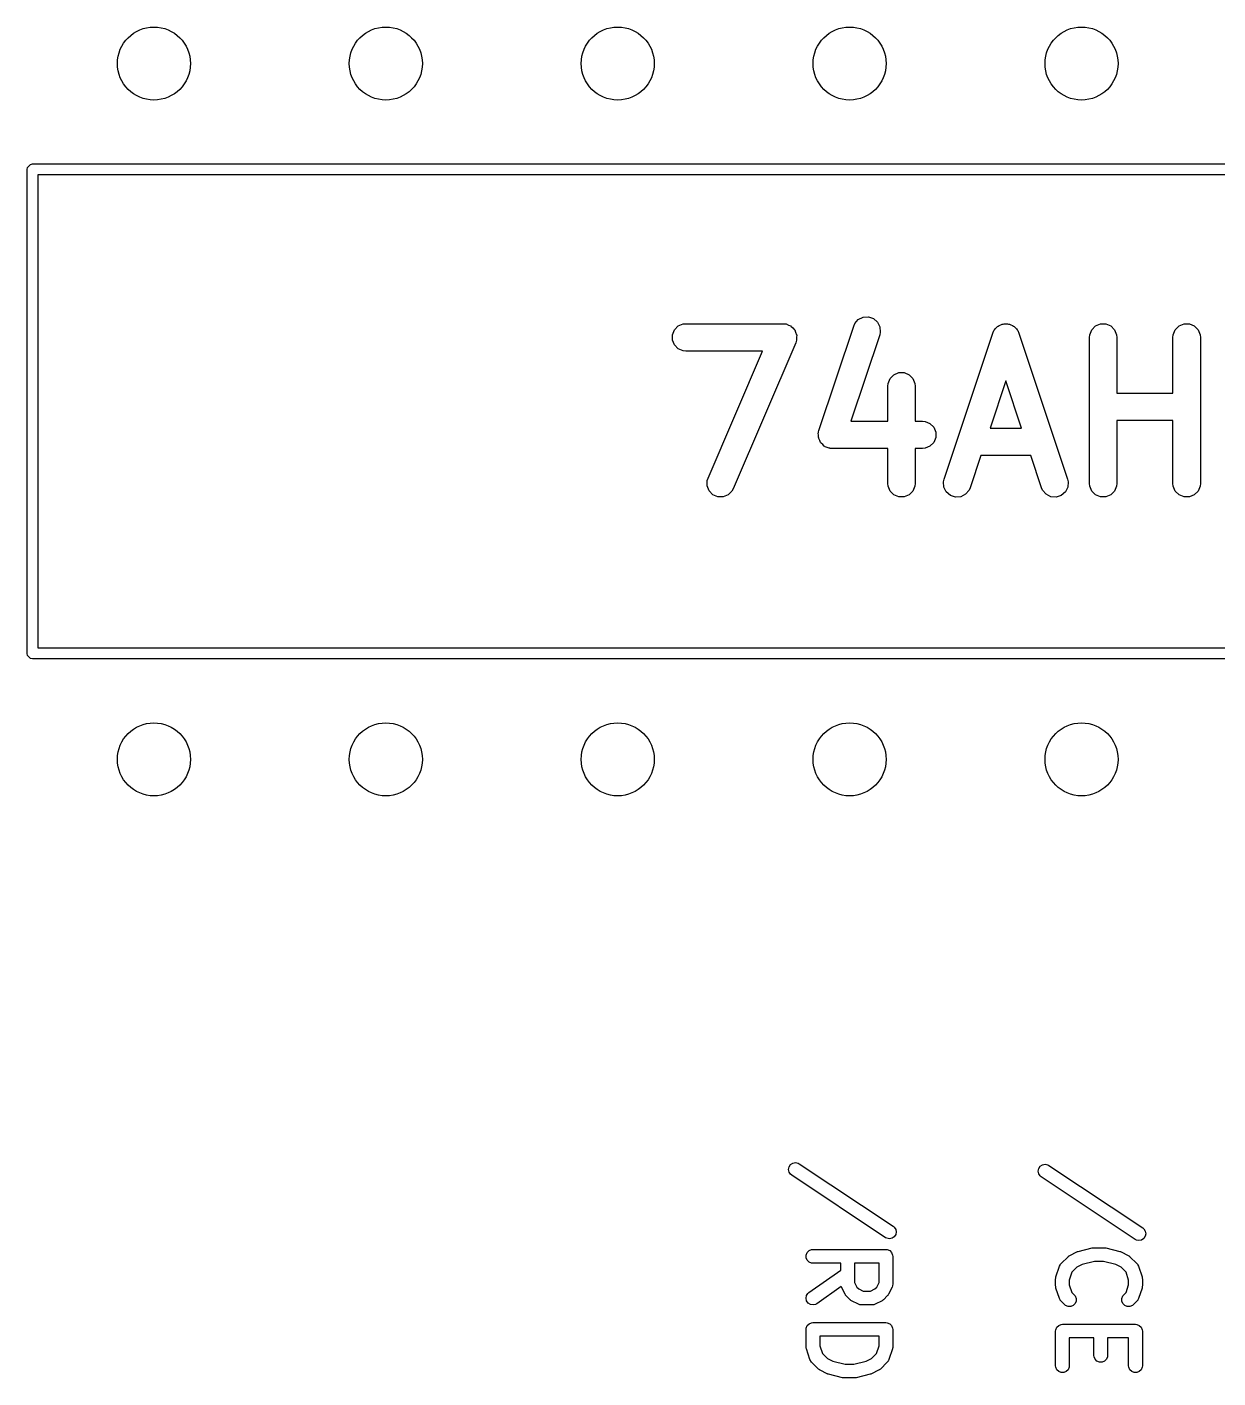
# Model space of a CAD drawing. Extents: x 90.4 to 161.7, y -143.1 to -81.8.
# Drawn here: x 120.91 to 133.95, y -111.05 to -96.25 of the extents above; entities that cross this region are included whole.
import ezdxf

# ---------------------------------------------------------------- set-up
doc = ezdxf.new("R2010")
doc.units = 0
doc.layers.add('BLACK', color=7, linetype='CONTINUOUS')

msp = doc.modelspace()

# ---------------------------------------------------------------- linework, layer by layer
at = {"layer": 'BLACK', "linetype": 'CONTINUOUS'}
for p, q in [((120.905761, -97.810136), (120.910328, -97.787175)), ((120.910328, -97.787175), (120.9428, -97.754703)), ((120.9428, -97.754703), (120.965761, -97.750136)), ((120.965761, -97.750136), (146.485761, -97.750136)), ((120.905761, -103.110136), (120.905761, -97.810136)), ((121.025761, -97.870136), (121.025761, -103.050136)), ((146.425761, -97.870136), (121.025761, -97.870136)), ((127.974707, -99.619829), (127.997105, -99.565757)), ((127.997105, -99.565757), (128.038489, -99.524373)), ((128.038489, -99.524373), (128.092561, -99.501975)), ((128.092561, -99.501975), (128.121825, -99.499093)), ((128.121825, -99.499093), (129.188492, -99.499093)), ((129.188492, -99.499093), (129.217756, -99.501975)), ((129.217756, -99.501975), (129.218617, -99.502331)), ((129.218617, -99.502331), (129.219547, -99.502343)), ((129.219547, -99.502343), (129.245608, -99.513512)), ((129.245608, -99.513512), (129.271828, -99.524373)), ((129.271828, -99.524373), (129.272486, -99.525031)), ((129.272486, -99.525031), (129.273342, -99.525398)), ((129.273342, -99.525398), (129.293132, -99.545677)), ((129.293132, -99.545677), (129.313212, -99.565757)), ((129.313212, -99.565757), (129.313569, -99.566619)), ((129.313569, -99.566619), (129.314219, -99.567285)), ((129.314219, -99.567285), (129.324737, -99.59358)), ((129.579523, -100.668326), (129.960475, -99.525469)), ((129.960475, -99.525469), (129.972464, -99.498618)), ((129.972464, -99.498618), (130.010811, -99.454404)), ((130.010811, -99.454404), (130.063158, -99.42823)), ((130.063158, -99.42823), (130.121539, -99.424081)), ((130.121539, -99.424081), (130.177063, -99.442589)), ((130.177063, -99.442589), (130.221277, -99.480937)), ((130.221277, -99.480937), (130.247451, -99.533284)), ((130.247451, -99.533284), (130.2516, -99.591664)), ((131.496274, -99.574808), (131.503296, -99.566711)), ((131.503296, -99.566711), (131.508089, -99.557126)), ((131.508089, -99.557126), (131.522297, -99.544802)), ((131.522297, -99.544802), (131.534621, -99.530594)), ((131.534621, -99.530594), (131.544206, -99.525801)), ((131.544206, -99.525801), (131.552303, -99.518779)), ((131.552303, -99.518779), (131.570144, -99.512831)), ((131.570144, -99.512831), (131.586968, -99.50442)), ((131.586968, -99.50442), (131.597659, -99.50366)), ((131.597659, -99.50366), (131.607827, -99.500271)), ((131.607827, -99.500271), (131.626587, -99.501604)), ((131.626587, -99.501604), (131.645348, -99.500271)), ((131.645348, -99.500271), (131.655515, -99.50366)), ((131.655515, -99.50366), (131.666208, -99.50442)), ((131.666208, -99.50442), (131.683031, -99.512831)), ((131.683031, -99.512831), (131.700873, -99.518779)), ((131.700873, -99.518779), (131.708969, -99.5258)), ((131.708969, -99.5258), (131.718555, -99.530594)), ((131.718555, -99.530594), (131.73088, -99.544805)), ((131.73088, -99.544805), (131.745087, -99.557127)), ((131.745087, -99.557127), (131.749878, -99.56671)), ((131.749878, -99.56671), (131.756902, -99.574808)), ((132.546137, -99.619829), (132.568535, -99.565757)), ((132.568535, -99.565757), (132.609919, -99.524373)), ((132.609919, -99.524373), (132.663991, -99.501975)), ((132.663991, -99.501975), (132.722519, -99.501975)), ((132.722519, -99.501975), (132.776591, -99.524373)), ((132.776591, -99.524373), (132.817975, -99.565757)), ((132.817975, -99.565757), (132.840373, -99.619829)), ((133.460423, -99.619829), (133.482821, -99.565757)), ((133.482821, -99.565757), (133.524205, -99.524373)), ((133.524205, -99.524373), (133.578277, -99.501975)), ((133.578277, -99.501975), (133.636805, -99.501975)), ((133.636805, -99.501975), (133.690877, -99.524373)), ((133.690877, -99.524373), (133.732261, -99.565757)), ((133.732261, -99.565757), (133.754659, -99.619829)), ((127.974707, -99.678357), (127.974707, -99.619829)), ((127.997105, -99.732429), (127.974707, -99.678357)), ((129.326364, -99.708181), (128.640649, -101.308181)), ((129.324737, -99.59358), (129.33561, -99.619829)), ((129.335242, -99.680148), (129.326364, -99.708181)), ((129.335253, -99.679218), (129.335242, -99.680148)), ((129.33561, -99.678357), (129.335253, -99.679218)), ((129.33561, -99.619829), (129.33561, -99.620762)), ((129.33561, -99.620762), (129.335955, -99.621625)), ((129.335955, -99.621625), (129.33561, -99.649942)), ((129.33561, -99.649942), (129.33561, -99.678357)), ((130.24508, -99.620337), (129.929938, -100.56576)), ((130.2516, -99.591664), (130.24508, -99.620337)), ((130.950952, -101.201659), (131.484285, -99.601659)), ((131.484285, -99.601659), (131.496274, -99.574808)), ((131.756902, -99.574808), (131.768891, -99.601659)), ((131.768891, -99.601659), (132.302224, -101.201659)), ((132.543255, -99.649093), (132.546137, -99.619829)), ((132.543255, -101.249093), (132.543255, -99.649093)), ((132.840373, -99.619829), (132.843255, -99.649093)), ((132.843255, -99.649093), (132.843255, -100.260998)), ((133.457541, -99.649093), (133.460423, -99.619829)), ((133.457541, -100.260998), (133.457541, -99.649093)), ((133.754659, -99.619829), (133.757541, -99.649093)), ((133.757541, -99.649093), (133.757541, -101.249093)), ((128.038489, -99.773813), (127.997105, -99.732429)), ((128.092561, -99.796211), (128.038489, -99.773813)), ((128.121825, -99.799093), (128.092561, -99.796211)), ((128.961011, -99.799093), (128.121825, -99.799093)), ((128.364905, -101.190005), (128.961011, -99.799093)), ((130.33373, -100.182426), (130.336612, -100.153162)), ((130.336612, -100.153162), (130.35901, -100.09909)), ((130.35901, -100.09909), (130.400394, -100.057706)), ((130.400394, -100.057706), (130.454466, -100.035308)), ((130.454466, -100.035308), (130.512994, -100.035308)), ((130.512994, -100.035308), (130.567066, -100.057706)), ((130.567066, -100.057706), (130.60845, -100.09909)), ((130.60845, -100.09909), (130.630848, -100.153162)), ((130.630848, -100.153162), (130.63373, -100.182426)), ((131.626587, -100.123433), (131.453749, -100.64195)), ((131.799426, -100.64195), (131.626587, -100.123433)), ((130.33373, -100.56576), (130.33373, -100.182426)), ((130.63373, -100.182426), (130.63373, -100.56576)), ((132.843255, -100.260998), (133.457541, -100.260998)), ((129.929938, -100.56576), (130.33373, -100.56576)), ((130.63373, -100.56576), (130.712302, -100.56576)), ((130.712302, -100.56576), (130.741566, -100.568642)), ((130.741566, -100.568642), (130.795638, -100.59104)), ((130.795638, -100.59104), (130.837022, -100.632424)), ((133.457541, -100.560998), (132.843255, -100.560998)), ((132.843255, -100.560998), (132.843255, -101.249093)), ((133.457541, -101.249093), (133.457541, -100.560998)), ((129.573003, -100.696999), (129.574707, -100.689505)), ((129.574707, -100.720975), (129.573003, -100.696999)), ((129.574707, -100.686496), (129.576224, -100.682833)), ((129.574707, -100.689505), (129.574707, -100.686496)), ((129.574707, -100.745024), (129.574707, -100.720975)), ((129.57677, -100.750004), (129.574707, -100.745024)), ((129.576224, -100.682833), (129.579523, -100.668326)), ((129.577152, -100.755379), (129.57677, -100.750004)), ((130.837022, -100.632424), (130.85942, -100.686496)), ((130.85942, -100.745024), (130.837022, -100.799096)), ((130.85942, -100.686496), (130.85942, -100.745024)), ((131.453749, -100.64195), (131.799426, -100.64195)), ((129.587902, -100.77688), (129.577152, -100.755379)), ((129.597105, -100.799096), (129.587902, -100.77688)), ((129.600916, -100.802907), (129.597105, -100.799096)), ((129.603326, -100.807727), (129.600916, -100.802907)), ((129.621487, -100.823478), (129.603326, -100.807727)), ((129.638489, -100.84048), (129.621487, -100.823478)), ((129.643468, -100.842542), (129.638489, -100.84048)), ((129.64754, -100.846074), (129.643468, -100.842542)), ((129.670346, -100.853676), (129.64754, -100.846074)), ((129.692561, -100.862878), (129.670346, -100.853676)), ((129.700212, -100.863631), (129.692561, -100.862878)), ((129.703064, -100.864582), (129.700212, -100.863631)), ((129.707013, -100.864301), (129.703064, -100.864582)), ((129.721825, -100.86576), (129.707013, -100.864301)), ((130.33373, -100.86576), (129.721825, -100.86576)), ((130.33373, -101.249093), (130.33373, -100.86576)), ((130.712302, -100.86576), (130.63373, -100.86576)), ((130.63373, -100.86576), (130.63373, -101.249093)), ((130.741566, -100.862878), (130.712302, -100.86576)), ((130.795638, -100.84048), (130.741566, -100.862878)), ((130.837022, -100.799096), (130.795638, -100.84048)), ((131.353748, -100.94195), (131.235556, -101.296527)), ((131.899427, -100.94195), (131.353748, -100.94195)), ((132.017619, -101.296527), (131.899427, -100.94195)), ((128.356027, -101.218038), (128.364905, -101.190005)), ((128.355314, -101.276561), (128.356027, -101.218038)), ((128.377049, -101.330901), (128.355314, -101.276561)), ((128.417926, -101.372788), (128.377049, -101.330901)), ((128.626472, -101.333944), (128.584585, -101.374821)), ((128.640649, -101.308181), (128.626472, -101.333944)), ((130.336612, -101.278357), (130.33373, -101.249093)), ((130.35901, -101.332429), (130.336612, -101.278357)), ((130.400394, -101.373813), (130.35901, -101.332429)), ((130.60845, -101.332429), (130.567066, -101.373813)), ((130.630848, -101.278357), (130.60845, -101.332429)), ((130.63373, -101.249093), (130.630848, -101.278357)), ((130.944432, -101.230332), (130.950952, -101.201659)), ((130.948581, -101.288712), (130.944432, -101.230332)), ((130.974755, -101.34106), (130.948581, -101.288712)), ((131.018969, -101.379407), (130.974755, -101.34106)), ((131.223568, -101.323378), (131.185221, -101.367592)), ((131.235556, -101.296527), (131.223568, -101.323378)), ((132.029607, -101.323378), (132.017619, -101.296527)), ((132.067954, -101.367592), (132.029607, -101.323378)), ((132.27842, -101.34106), (132.234206, -101.379407)), ((132.304594, -101.288713), (132.27842, -101.34106)), ((132.302224, -101.201659), (132.308743, -101.230333)), ((132.308743, -101.230333), (132.304594, -101.288713)), ((132.546137, -101.278357), (132.543255, -101.249093)), ((132.568535, -101.332429), (132.546137, -101.278357)), ((132.609919, -101.373813), (132.568535, -101.332429)), ((132.817975, -101.332429), (132.776591, -101.373813)), ((132.840373, -101.278357), (132.817975, -101.332429)), ((132.843255, -101.249093), (132.840373, -101.278357)), ((133.460423, -101.278357), (133.457541, -101.249093)), ((133.482821, -101.332429), (133.460423, -101.278357)), ((133.524205, -101.373813), (133.482821, -101.332429)), ((133.732261, -101.332429), (133.690877, -101.373813)), ((133.754659, -101.278357), (133.732261, -101.332429)), ((133.757541, -101.249093), (133.754659, -101.278357)), ((128.471722, -101.395843), (128.417926, -101.372788)), ((128.530245, -101.396556), (128.471722, -101.395843)), ((128.584585, -101.374821), (128.530245, -101.396556)), ((130.454466, -101.396211), (130.400394, -101.373813)), ((130.512994, -101.396211), (130.454466, -101.396211)), ((130.567066, -101.373813), (130.512994, -101.396211)), ((131.074493, -101.397915), (131.018969, -101.379407)), ((131.132873, -101.393766), (131.074493, -101.397915)), ((131.185221, -101.367592), (131.132873, -101.393766)), ((132.120301, -101.393766), (132.067954, -101.367592)), ((132.178682, -101.397916), (132.120301, -101.393766)), ((132.234206, -101.379407), (132.178682, -101.397916)), ((132.663991, -101.396211), (132.609919, -101.373813)), ((132.722519, -101.396211), (132.663991, -101.396211)), ((132.776591, -101.373813), (132.722519, -101.396211)), ((133.578277, -101.396211), (133.524205, -101.373813)), ((133.636805, -101.396211), (133.578277, -101.396211)), ((133.690877, -101.373813), (133.636805, -101.396211)), ((120.910328, -103.133097), (120.905761, -103.110136)), ((121.025761, -103.050136), (146.425761, -103.050136)), ((120.9428, -103.165569), (120.910328, -103.133097)), ((120.965761, -103.170136), (120.9428, -103.165569)), ((146.485761, -103.170136), (120.965761, -103.170136)), ((129.247963, -108.760708), (129.253642, -108.732)), ((129.253642, -108.732), (129.269875, -108.707651)), ((129.269875, -108.707651), (129.29419, -108.691368)), ((129.29419, -108.691368), (129.322884, -108.685629)), ((129.322884, -108.685629), (129.351592, -108.691308)), ((129.351592, -108.691308), (129.364565, -108.698225)), ((129.364565, -108.698225), (130.393137, -109.383939)), ((131.987293, -108.750522), (132.003526, -108.726173)), ((132.003526, -108.726173), (132.027841, -108.70989)), ((132.027841, -108.70989), (132.056535, -108.704151)), ((132.056535, -108.704151), (132.085243, -108.70983)), ((132.085243, -108.70983), (132.098216, -108.716747)), ((132.098216, -108.716747), (133.126788, -109.402461)), ((129.253702, -108.789402), (129.247963, -108.760708)), ((129.269985, -108.813717), (129.253702, -108.789402)), ((129.281361, -108.823033), (129.269985, -108.813717)), ((130.309932, -109.508747), (129.281361, -108.823033)), ((131.981614, -108.77923), (131.987293, -108.750522)), ((131.987353, -108.807924), (131.981614, -108.77923)), ((132.003636, -108.832239), (131.987353, -108.807924)), ((132.015012, -108.841555), (132.003636, -108.832239)), ((133.043583, -109.527269), (132.015012, -108.841555)), ((130.393137, -109.383939), (130.404512, -109.393254)), ((130.404512, -109.393254), (130.420796, -109.417569)), ((130.420856, -109.474971), (130.404623, -109.499321)), ((130.420796, -109.417569), (130.426535, -109.446264)), ((130.426535, -109.446264), (130.420856, -109.474971)), ((133.126788, -109.402461), (133.138163, -109.411776)), ((133.138163, -109.411776), (133.154447, -109.436091)), ((133.154447, -109.436091), (133.160186, -109.464786)), ((133.160186, -109.464786), (133.154507, -109.493493)), ((130.322906, -109.515664), (130.309932, -109.508747)), ((130.351614, -109.521343), (130.322906, -109.515664)), ((130.380308, -109.515604), (130.351614, -109.521343)), ((130.404623, -109.499321), (130.380308, -109.515604)), ((132.419375, -109.658771), (132.571757, -109.620675)), ((132.571757, -109.620675), (132.574293, -109.620299)), ((132.574293, -109.620299), (132.575315, -109.619877)), ((132.575315, -109.619877), (132.580827, -109.619334)), ((132.580827, -109.619334), (132.586301, -109.618525)), ((132.586301, -109.618525), (132.587393, -109.618687)), ((132.587393, -109.618687), (132.589947, -109.618436)), ((132.589947, -109.618436), (132.704233, -109.618436)), ((132.704233, -109.618436), (132.706786, -109.618687)), ((132.706786, -109.618687), (132.707879, -109.618525)), ((132.707879, -109.618525), (132.713353, -109.619334)), ((132.713353, -109.619334), (132.718865, -109.619877)), ((132.718865, -109.619877), (132.719885, -109.620299)), ((132.719885, -109.620299), (132.722424, -109.620675)), ((132.722424, -109.620675), (132.874805, -109.658771)), ((133.056557, -109.534186), (133.043583, -109.527269)), ((133.085265, -109.539865), (133.056557, -109.534186)), ((133.113959, -109.534126), (133.085265, -109.539865)), ((133.138274, -109.517843), (133.113959, -109.534126)), ((133.154507, -109.493493), (133.138274, -109.517843)), ((129.43988, -109.698378), (129.451079, -109.671342)), ((129.43988, -109.727642), (129.43988, -109.698378)), ((129.451079, -109.754678), (129.43988, -109.727642)), ((129.451079, -109.671342), (129.471771, -109.65065)), ((129.471771, -109.77537), (129.451079, -109.754678)), ((129.471771, -109.65065), (129.498807, -109.639451)), ((129.498807, -109.786569), (129.471771, -109.77537)), ((129.498807, -109.639451), (129.513439, -109.63801)), ((129.513439, -109.63801), (130.313439, -109.63801)), ((130.313439, -109.63801), (130.328071, -109.639451)), ((130.328071, -109.639451), (130.355107, -109.65065)), ((130.355107, -109.65065), (130.375799, -109.671342)), ((130.375799, -109.671342), (130.386998, -109.698378)), ((130.386998, -109.698378), (130.388439, -109.71301)), ((130.388439, -109.71301), (130.388439, -110.017772)), ((132.232153, -109.792784), (132.308343, -109.716594)), ((132.308343, -109.716594), (132.314093, -109.711873)), ((132.314093, -109.711873), (132.315392, -109.710377)), ((132.315392, -109.710377), (132.317646, -109.708957)), ((132.317646, -109.708957), (132.319708, -109.707266)), ((132.319708, -109.707266), (132.32154, -109.706507)), ((132.32154, -109.706507), (132.327835, -109.702545)), ((132.327835, -109.702545), (132.404025, -109.66445)), ((132.404025, -109.66445), (132.405094, -109.66404)), ((132.405094, -109.66404), (132.40553, -109.663718)), ((132.40553, -109.663718), (132.411681, -109.661519)), ((132.411681, -109.661519), (132.417757, -109.659195)), ((132.417757, -109.659195), (132.418295, -109.659156)), ((132.418295, -109.659156), (132.419375, -109.658771)), ((132.599182, -109.768436), (132.463741, -109.802296)), ((132.694998, -109.768436), (132.599182, -109.768436)), ((132.830438, -109.802296), (132.694998, -109.768436)), ((132.874805, -109.658771), (132.875884, -109.659156)), ((132.875884, -109.659156), (132.876423, -109.659195)), ((132.876423, -109.659195), (132.882498, -109.661519)), ((132.882498, -109.661519), (132.88865, -109.663718)), ((132.88865, -109.663718), (132.889085, -109.66404)), ((132.889085, -109.66404), (132.890155, -109.66445)), ((132.890155, -109.66445), (132.966346, -109.702545)), ((132.966346, -109.702545), (132.972645, -109.706509)), ((132.972645, -109.706509), (132.974473, -109.707267)), ((132.974473, -109.707267), (132.976529, -109.708955)), ((132.976529, -109.708955), (132.978789, -109.710377)), ((132.978789, -109.710377), (132.980088, -109.711875)), ((132.980088, -109.711875), (132.985838, -109.716594)), ((132.985838, -109.716594), (133.062028, -109.792784)), ((129.470429, -110.108711), (129.819392, -109.864436)), ((129.513439, -109.78801), (129.498807, -109.786569)), ((129.819392, -109.78801), (129.513439, -109.78801)), ((129.819392, -109.864436), (129.819392, -109.78801)), ((130.238439, -109.78801), (129.969392, -109.78801)), ((129.969392, -109.78801), (129.969392, -110.000067)), ((130.238439, -110.000067), (130.238439, -109.78801)), ((132.175939, -109.936386), (132.214035, -109.8221)), ((132.214035, -109.8221), (132.220029, -109.808674)), ((132.220029, -109.808674), (132.221795, -109.806637)), ((132.221795, -109.806637), (132.222826, -109.804149)), ((132.222826, -109.804149), (132.232153, -109.792784)), ((132.350738, -109.88633), (132.32209, -109.972273)), ((132.405803, -109.831266), (132.350738, -109.88633)), ((132.463741, -109.802296), (132.405803, -109.831266)), ((132.888378, -109.831266), (132.830438, -109.802296)), ((132.943442, -109.88633), (132.888378, -109.831266)), ((132.97209, -109.972272), (132.943442, -109.88633)), ((133.062028, -109.792784), (133.071356, -109.804149)), ((133.071356, -109.804149), (133.072388, -109.806641)), ((133.072388, -109.806641), (133.074152, -109.808675)), ((133.074152, -109.808675), (133.080146, -109.8221)), ((133.080146, -109.8221), (133.118241, -109.936386)), ((129.824496, -110.043961), (129.556449, -110.231595)), ((129.82731, -110.051313), (129.824496, -110.043961)), ((129.865405, -110.127503), (129.82731, -110.051313)), ((129.969392, -110.000067), (129.994126, -110.049535)), ((129.994126, -110.049535), (130.015009, -110.070418)), ((130.015009, -110.070418), (130.064478, -110.095153)), ((130.143353, -110.095153), (130.192822, -110.070417)), ((130.192822, -110.070417), (130.213705, -110.049535)), ((130.213705, -110.049535), (130.238439, -110.000067)), ((130.380521, -110.051313), (130.342426, -110.127503)), ((130.385776, -110.037581), (130.380521, -110.051313)), ((130.385966, -110.034893), (130.385776, -110.037581)), ((130.386998, -110.032404), (130.385966, -110.034893)), ((130.388439, -110.017772), (130.386998, -110.032404)), ((132.17209, -109.960103), (132.172819, -109.952697)), ((132.17209, -110.036294), (132.17209, -109.960103)), ((132.172819, -110.043699), (132.17209, -110.036294)), ((132.172679, -109.950722), (132.173269, -109.948124)), ((132.172819, -109.952697), (132.172679, -109.950722)), ((132.172679, -110.045675), (132.172819, -110.043699)), ((132.173269, -110.048272), (132.172679, -110.045675)), ((132.173269, -109.948124), (132.173531, -109.945471)), ((132.173531, -110.050926), (132.173269, -110.048272)), ((132.173531, -109.945471), (132.174289, -109.94364)), ((132.174289, -110.052756), (132.173531, -110.050926)), ((132.174289, -109.94364), (132.175939, -109.936386)), ((132.175939, -110.060012), (132.174289, -110.052756)), ((132.214035, -110.174296), (132.175939, -110.060012)), ((132.32209, -109.972273), (132.32209, -110.024122)), ((132.32209, -110.024122), (132.350738, -110.110065)), ((132.943442, -110.110065), (132.97209, -110.024124)), ((132.97209, -110.024124), (132.97209, -109.972272)), ((133.118241, -110.060011), (133.080146, -110.174296)), ((133.118241, -109.936386), (133.11989, -109.943639)), ((133.11989, -110.052757), (133.118241, -110.060011)), ((133.11989, -109.943639), (133.120649, -109.945471)), ((133.120649, -110.050926), (133.11989, -110.052757)), ((133.120649, -109.945471), (133.12091, -109.948125)), ((133.12091, -110.048271), (133.120649, -110.050926)), ((133.12091, -109.948125), (133.121501, -109.950723)), ((133.121501, -110.045674), (133.12091, -110.048271)), ((133.121501, -109.950723), (133.12136, -109.952697)), ((133.12136, -109.952697), (133.12209, -109.960103)), ((133.12209, -110.036294), (133.12136, -110.043699)), ((133.12136, -110.043699), (133.121501, -110.045674)), ((133.12209, -109.960103), (133.12209, -110.036294)), ((129.438457, -110.171778), (129.443542, -110.142961)), ((129.444786, -110.200349), (129.438457, -110.171778)), ((129.443542, -110.142961), (129.459269, -110.118282)), ((129.461568, -110.224323), (129.444786, -110.200349)), ((129.459269, -110.118282), (129.470429, -110.108711)), ((129.869369, -110.133802), (129.865405, -110.127503)), ((129.870127, -110.13563), (129.869369, -110.133802)), ((129.871815, -110.137686), (129.870127, -110.13563)), ((129.873237, -110.139946), (129.871815, -110.137686)), ((129.874735, -110.141245), (129.873237, -110.139946)), ((129.879454, -110.146995), (129.874735, -110.141245)), ((129.917549, -110.18509), (129.879454, -110.146995)), ((129.923301, -110.18981), (129.917549, -110.18509)), ((129.924598, -110.191306), (129.923301, -110.18981)), ((129.926852, -110.192725), (129.924598, -110.191306)), ((129.928914, -110.194417), (129.926852, -110.192725)), ((129.930744, -110.195175), (129.928914, -110.194417)), ((129.937041, -110.199139), (129.930744, -110.195175)), ((130.013231, -110.237235), (129.937041, -110.199139)), ((130.064478, -110.095153), (130.143353, -110.095153)), ((130.27079, -110.199139), (130.194599, -110.237235)), ((130.277086, -110.195175), (130.27079, -110.199139)), ((130.278917, -110.194417), (130.277086, -110.195175)), ((130.280978, -110.192725), (130.278917, -110.194417)), ((130.283233, -110.191306), (130.280978, -110.192725)), ((130.284529, -110.18981), (130.283233, -110.191306)), ((130.290282, -110.18509), (130.284529, -110.18981)), ((130.328377, -110.146995), (130.290282, -110.18509)), ((130.333095, -110.141245), (130.328377, -110.146995)), ((130.334594, -110.139946), (130.333095, -110.141245)), ((130.336015, -110.137686), (130.334594, -110.139946)), ((130.337704, -110.13563), (130.336015, -110.137686)), ((130.338461, -110.133802), (130.337704, -110.13563)), ((130.342426, -110.127503), (130.338461, -110.133802)), ((132.220029, -110.187722), (132.214035, -110.174296)), ((132.221794, -110.189757), (132.220029, -110.187722)), ((132.222825, -110.192246), (132.221794, -110.189757)), ((132.232152, -110.203611), (132.222825, -110.192246)), ((132.270247, -110.241707), (132.232152, -110.203611)), ((132.350738, -110.110065), (132.376315, -110.135643)), ((132.376315, -110.135643), (132.385642, -110.147008)), ((132.39684, -110.203307), (132.385641, -110.230343)), ((132.385642, -110.147008), (132.39684, -110.174044)), ((132.39684, -110.174044), (132.39684, -110.203307)), ((132.897341, -110.174045), (132.908539, -110.147008)), ((132.897341, -110.203307), (132.897341, -110.174045)), ((132.90854, -110.230343), (132.897341, -110.203307)), ((132.908539, -110.147008), (132.917866, -110.135643)), ((132.917866, -110.135643), (132.943442, -110.110065)), ((133.062029, -110.203611), (133.023934, -110.241707)), ((133.071356, -110.192246), (133.062029, -110.203611)), ((133.072386, -110.189757), (133.071356, -110.192246)), ((133.074152, -110.187722), (133.072386, -110.189757)), ((133.080146, -110.174296), (133.074152, -110.187722)), ((129.486247, -110.24005), (129.461568, -110.224323)), ((129.515064, -110.245135), (129.486247, -110.24005)), ((129.543635, -110.238806), (129.515064, -110.245135)), ((129.556449, -110.231595), (129.543635, -110.238806)), ((130.026963, -110.24249), (130.013231, -110.237235)), ((130.029652, -110.242681), (130.026963, -110.24249)), ((130.032141, -110.243712), (130.029652, -110.242681)), ((130.046773, -110.245153), (130.032141, -110.243712)), ((130.161058, -110.245153), (130.046773, -110.245153)), ((130.17569, -110.243712), (130.161058, -110.245153)), ((130.178178, -110.242681), (130.17569, -110.243712)), ((130.180868, -110.24249), (130.178178, -110.242681)), ((130.194599, -110.237235), (130.180868, -110.24249)), ((132.281612, -110.251035), (132.270247, -110.241707)), ((132.308648, -110.262234), (132.281612, -110.251035)), ((132.337911, -110.262234), (132.308648, -110.262234)), ((132.364948, -110.251036), (132.337911, -110.262234)), ((132.385641, -110.230343), (132.364948, -110.251036)), ((132.929233, -110.251036), (132.90854, -110.230343)), ((132.95627, -110.262234), (132.929233, -110.251036)), ((132.985532, -110.262234), (132.95627, -110.262234)), ((133.012568, -110.251035), (132.985532, -110.262234)), ((133.023934, -110.241707), (133.012568, -110.251035)), ((129.438439, -110.51301), (129.43988, -110.498378)), ((129.438439, -110.703486), (129.438439, -110.51301)), ((129.43988, -110.498378), (129.451079, -110.471342)), ((129.451079, -110.471342), (129.471771, -110.45065)), ((129.471771, -110.45065), (129.498807, -110.439451)), ((129.498807, -110.439451), (129.513439, -110.43801)), ((129.513439, -110.43801), (130.313439, -110.43801)), ((130.313439, -110.43801), (130.328071, -110.439451)), ((130.328071, -110.439451), (130.355107, -110.45065)), ((130.355107, -110.45065), (130.375799, -110.471342)), ((130.375799, -110.471342), (130.386998, -110.498378)), ((130.386998, -110.498378), (130.388439, -110.51301)), ((130.388439, -110.51301), (130.388439, -110.703486)), ((132.17209, -110.531532), (132.173531, -110.5169)), ((132.173531, -110.5169), (132.18473, -110.489864)), ((132.18473, -110.489864), (132.205422, -110.469172)), ((132.205422, -110.469172), (132.232458, -110.457973)), ((132.232458, -110.457973), (132.24709, -110.456532)), ((132.24709, -110.456532), (133.04709, -110.456532)), ((133.04709, -110.456532), (133.061722, -110.457973)), ((133.061722, -110.457973), (133.088758, -110.469172)), ((133.088758, -110.469172), (133.10945, -110.489864)), ((133.10945, -110.489864), (133.120649, -110.5169)), ((133.120649, -110.5169), (133.12209, -110.531532)), ((130.238439, -110.58801), (129.588439, -110.58801)), ((129.588439, -110.58801), (129.588439, -110.691315)), ((130.238439, -110.691316), (130.238439, -110.58801)), ((132.17209, -110.912484), (132.17209, -110.531532)), ((132.591138, -110.606532), (132.32209, -110.606532)), ((132.32209, -110.606532), (132.32209, -110.912484)), ((132.591138, -110.798198), (132.591138, -110.606532)), ((132.97209, -110.606532), (132.741138, -110.606532)), ((132.741138, -110.606532), (132.741138, -110.798198)), ((132.97209, -110.912484), (132.97209, -110.606532)), ((133.12209, -110.531532), (133.12209, -110.912484)), ((129.439168, -110.710891), (129.438439, -110.703486)), ((129.439028, -110.712867), (129.439168, -110.710891)), ((129.439618, -110.715464), (129.439028, -110.712867)), ((129.43988, -110.718118), (129.439618, -110.715464)), ((129.440638, -110.719948), (129.43988, -110.718118)), ((129.442288, -110.727203), (129.440638, -110.719948)), ((129.480384, -110.841489), (129.442288, -110.727203)), ((129.588439, -110.691315), (129.617087, -110.777258)), ((129.617087, -110.777258), (129.672152, -110.832323)), ((130.154727, -110.832322), (130.209791, -110.777258)), ((130.209791, -110.777258), (130.238439, -110.691316)), ((130.38459, -110.727203), (130.346495, -110.841489)), ((130.386239, -110.719949), (130.38459, -110.727203)), ((130.386998, -110.718118), (130.386239, -110.719949)), ((130.387259, -110.715463), (130.386998, -110.718118)), ((130.38785, -110.712866), (130.387259, -110.715463)), ((130.388439, -110.703486), (130.387709, -110.710891)), ((130.387709, -110.710891), (130.38785, -110.712866)), ((132.592579, -110.81283), (132.591138, -110.798198)), ((132.603778, -110.839866), (132.592579, -110.81283)), ((132.739697, -110.81283), (132.728498, -110.839866)), ((132.741138, -110.798198), (132.739697, -110.81283)), ((129.486378, -110.854915), (129.480384, -110.841489)), ((129.488144, -110.856951), (129.486378, -110.854915)), ((129.489175, -110.85944), (129.488144, -110.856951)), ((129.498502, -110.870805), (129.489175, -110.85944)), ((129.574692, -110.946995), (129.498502, -110.870805)), ((129.580442, -110.951715), (129.574692, -110.946995)), ((129.581741, -110.953212), (129.580442, -110.951715)), ((129.583995, -110.954631), (129.581741, -110.953212)), ((129.586057, -110.956323), (129.583995, -110.954631)), ((129.587889, -110.957081), (129.586057, -110.956323)), ((129.594184, -110.961044), (129.587889, -110.957081)), ((129.670374, -110.999139), (129.594184, -110.961044)), ((129.672152, -110.832323), (129.73009, -110.861292)), ((129.73009, -110.861292), (129.865531, -110.895153)), ((129.865531, -110.895153), (129.961347, -110.895153)), ((129.961347, -110.895153), (130.096787, -110.861292)), ((130.096787, -110.861292), (130.154727, -110.832322)), ((130.232695, -110.961044), (130.156504, -110.999139)), ((130.238994, -110.957079), (130.232695, -110.961044)), ((130.240822, -110.956322), (130.238994, -110.957079)), ((130.242878, -110.954633), (130.240822, -110.956322)), ((130.245138, -110.953212), (130.242878, -110.954633)), ((130.246437, -110.951713), (130.245138, -110.953212)), ((130.252187, -110.946995), (130.246437, -110.951713)), ((130.328377, -110.870805), (130.252187, -110.946995)), ((130.337705, -110.85944), (130.328377, -110.870805)), ((130.338737, -110.856947), (130.337705, -110.85944)), ((130.340501, -110.854914), (130.338737, -110.856947)), ((130.346495, -110.841489), (130.340501, -110.854914)), ((132.173531, -110.927116), (132.17209, -110.912484)), ((132.18473, -110.954152), (132.173531, -110.927116)), ((132.205422, -110.974844), (132.18473, -110.954152)), ((132.30945, -110.954152), (132.288758, -110.974844)), ((132.320649, -110.927116), (132.30945, -110.954152)), ((132.32209, -110.912484), (132.320649, -110.927116)), ((132.62447, -110.860558), (132.603778, -110.839866)), ((132.651506, -110.871757), (132.62447, -110.860558)), ((132.68077, -110.871757), (132.651506, -110.871757)), ((132.707806, -110.860558), (132.68077, -110.871757)), ((132.728498, -110.839866), (132.707806, -110.860558)), ((132.973531, -110.927116), (132.97209, -110.912484)), ((132.98473, -110.954152), (132.973531, -110.927116)), ((133.005422, -110.974844), (132.98473, -110.954152)), ((133.10945, -110.954152), (133.088758, -110.974844)), ((133.120649, -110.927116), (133.10945, -110.954152)), ((133.12209, -110.912484), (133.120649, -110.927116)), ((129.671443, -110.999548), (129.670374, -110.999139)), ((129.671879, -110.999871), (129.671443, -110.999548)), ((129.67803, -111.002069), (129.671879, -110.999871)), ((129.684106, -111.004394), (129.67803, -111.002069)), ((129.684644, -111.004432), (129.684106, -111.004394)), ((129.685724, -111.004818), (129.684644, -111.004432)), ((129.838106, -111.042914), (129.685724, -111.004818)), ((129.840642, -111.043289), (129.838106, -111.042914)), ((129.841664, -111.043712), (129.840642, -111.043289)), ((129.847176, -111.044254), (129.841664, -111.043712)), ((129.85265, -111.045064), (129.847176, -111.044254)), ((129.853742, -111.044901), (129.85265, -111.045064)), ((129.856296, -111.045153), (129.853742, -111.044901)), ((129.970582, -111.045153), (129.856296, -111.045153)), ((129.973135, -111.044901), (129.970582, -111.045153)), ((129.974228, -111.045064), (129.973135, -111.044901)), ((129.979702, -111.044254), (129.974228, -111.045064)), ((129.985214, -111.043712), (129.979702, -111.044254)), ((129.986234, -111.043289), (129.985214, -111.043712)), ((129.988773, -111.042914), (129.986234, -111.043289)), ((130.141154, -111.004818), (129.988773, -111.042914)), ((130.142233, -111.004432), (130.141154, -111.004818)), ((130.142772, -111.004394), (130.142233, -111.004432)), ((130.148847, -111.002069), (130.142772, -111.004394)), ((130.154999, -110.999871), (130.148847, -111.002069)), ((130.155434, -110.999548), (130.154999, -110.999871)), ((130.156504, -110.999139), (130.155434, -110.999548)), ((132.232458, -110.986043), (132.205422, -110.974844)), ((132.261722, -110.986043), (132.232458, -110.986043)), ((132.288758, -110.974844), (132.261722, -110.986043)), ((133.032458, -110.986043), (133.005422, -110.974844)), ((133.061722, -110.986043), (133.032458, -110.986043)), ((133.088758, -110.974844), (133.061722, -110.986043))]:
    msp.add_line(p, q, dxfattribs=at)
at = {"layer": 'BLACK'}
for centre in [(122.295761, -96.650136), (122.295761, -96.650136), (124.835761, -96.650136), (124.835761, -96.650136), (127.375761, -96.650136), (127.375761, -96.650136), (129.915761, -96.650136), (129.915761, -96.650136), (132.455761, -96.650136), (132.455761, -96.650136), (122.295761, -104.270136), (122.295761, -104.270136), (124.835761, -104.270136), (124.835761, -104.270136), (127.375761, -104.270136), (127.375761, -104.270136), (129.915761, -104.270136), (129.915761, -104.270136), (132.455761, -104.270136), (132.455761, -104.270136)]:
    msp.add_circle(centre, 0.4, dxfattribs=at)

doc.saveas('drawing.dxf')
